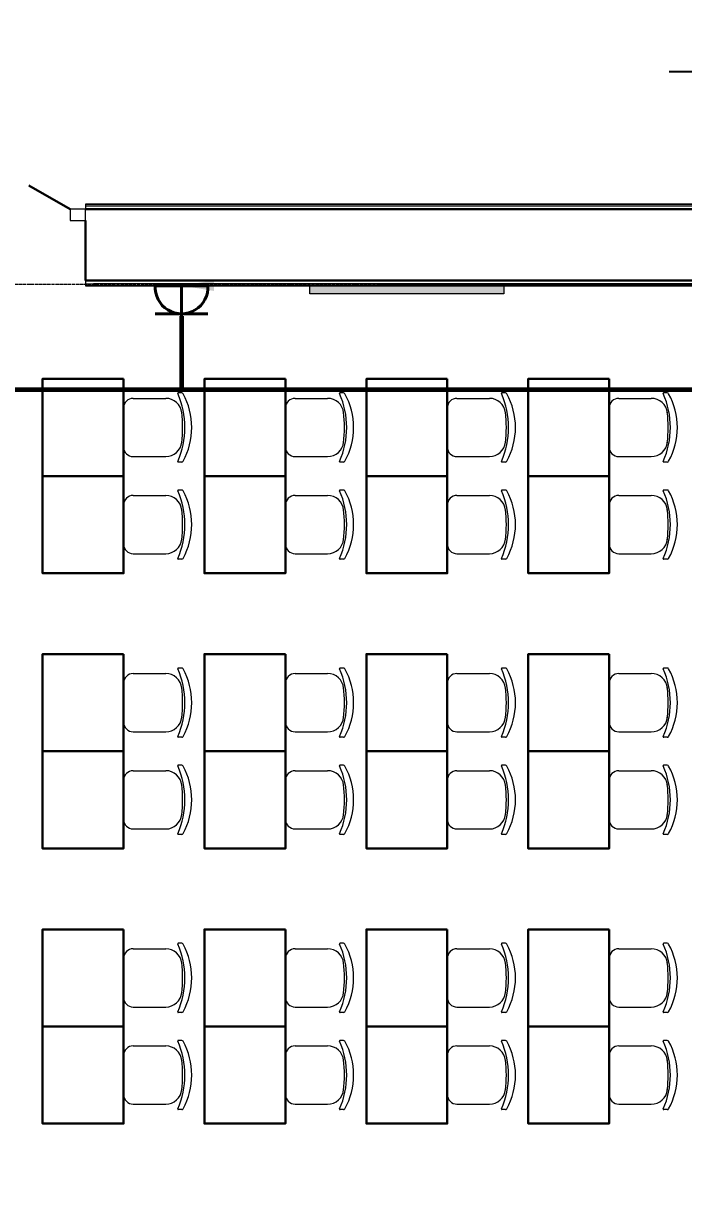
# Model space of a CAD drawing. Header units: millimetres. Extents: x -32 to 417638015, y -35 to 175284279.
# Drawn here: x 417158239 to 417162319, y 175234414 to 175241607 of the extents above; entities that cross this region are included whole.
import ezdxf
from ezdxf import colors
from ezdxf.entities.mleader import LeaderData, LeaderLine
from ezdxf.math import Vec2, Vec3

# ---------------------------------------------------------------- set-up
doc = ezdxf.new("R2010")
doc.units = ezdxf.units.MM
doc.linetypes.add('ADSK_Линия сетки', pattern=[25, 20, -2.5, 0, -2.5])
for name, color, linetype, lineweight in [('_ЭМ_гофра', 5, 'Continuous', 60), ('_ЭМ_ТХобщее_слой', 7, 'Continuous', 30), ('Двери', 7, 'Continuous', 9), ('Оси', 253, 'Continuous', 9), ('Стены несущие', 7, 'Continuous', 30), ('Стены отделка', 7, 'Continuous', 30), ('Стены штриховка', 7, 'Continuous', 9), ('ТХ', 5, 'Continuous', 0), ('ШТРИХОВКА', 252, 'Continuous', 15), ('ЭМ', 5, 'Continuous', 40)]:
    doc.layers.add(name, color=color, linetype=linetype, lineweight=lineweight)
doc.layers.add('_ЭМ_Надписи', color=7, linetype='Continuous')
doc.layers.add('ЭОМ_Лотки рабочие', color=5, linetype='Continuous')
doc.styles.add('ЭОМ', font='isocpeur.ttf', dxfattribs={"width": 0.85, "height": 250})

# ---------------------------------------------------------------- blocks, each defined once
blk = doc.blocks.new('Стул ученич штабелир №5-7')
at = {"color": 0, "linetype": 'ByBlock', "lineweight": -2}
for p, q in [((-120.064222017827, -6.874120663269423e-05), (120.064222017827, 6.874120663269423e-05)), ((-120.0642220180016, -6.874130849610083e-05), (120.0642220177106, 6.874110476928763e-05)), ((-179.935777982173, -59.99993125879337), (-179.935777982173, -260.3112319844695)), ((-179.9357779823476, -59.99993125888795), (-179.9357779823476, -260.3112319845714)), ((180.064222017827, -59.99993125879337), (180.064222017827, -260.3112319844695)), ((180.0642220177106, -59.99993125888795), (180.0642220177106, -260.3112319845714)), ((-213.4357779821148, -359.0004116515302), (-213.4357779821148, -337.3406056039639)), ((-213.4357779822894, -359.0004116516247), (-213.4357779822894, -337.3406056040585)), ((213.564222017827, -359.0004116515302), (213.564222017827, -337.3406056039639)), ((213.5642220176524, -359.0004116516247), (213.5642220176524, -337.3406056040585))]:
    blk.add_line(p, q, dxfattribs=at)
for centre, radius, start, end in [((-119.9357779822312, -59.99993125879337), 60.00000000000227, 90, 180), ((-119.9357779823476, -59.99993125885157), 59.99999999995964, 90, 180), ((120.0642220178852, -59.99993125879337), 60.00000000000227, 0, 90), ((120.0642220177106, -59.99993125885157), 59.99999999995964, 0, 90), ((-79.93577798217302, -260.3112319844549), 100.0000000000176, 180, 264.2584419996841), ((-79.93577798234764, -260.3112319845568), 100.0000000000176, 180, 264.2584419996841), ((80.06422201782698, -260.3112319844549), 100.0000000000176, 275.7415580003159, 0), ((80.06422201765236, -260.3112319845568), 100.0000000000176, 275.7415580003159, 0), ((-210.435777982173, -337.3406056039494), 2.999999999983853, 63.89783268162118, 180), ((-210.4357779823476, -337.340605604044), 2.999999999983853, 63.89783268162118, 180), ((-203.435777982173, -359.0004116515447), 9.999999999989248, 180, 238.068250632605), ((-203.4357779823476, -359.0004116516466), 9.999999999989248, 180, 238.068250632605), ((0.06422201782697812, 142.3201924452005), 520.8201237039044, 246.3195110063149, 293.6804889936851), ((0.06422201765235513, 142.3201924450987), 520.8201237039044, 246.3195110063149, 293.6804889936851), ((0.06422201782697812, 435.5341415462426), 800.3966485555333, 263.2469772545854, 276.7530227454146), ((0.06422201765235513, 435.5341415461407), 800.3966485555333, 263.2469772545854, 276.7530227454146), ((203.564222017827, -359.0004116515447), 9.999999999989248, 301.931749367395, 0), ((203.5642220176524, -359.0004116516466), 9.999999999989248, 301.931749367395, 0), ((210.564222017827, -337.3406056039494), 2.999999999983853, 0, 116.1021673183788), ((210.5642220176524, -337.340605604044), 2.999999999983853, 0, 116.1021673183788), ((0.06422201782697812, 9.04909030158342), 430.5490215606072, 240.9916647866204, 299.0083352133797), ((0.06422201765235513, 9.049090301488832), 430.5490215606072, 240.9916647866204, 299.0083352133797)]:
    blk.add_arc(centre, radius, start, end, dxfattribs=at)
blk = doc.blocks.new('ТХ 3 этаж')
at = {"lineweight": 0}
h = blk.add_hatch(color=8, dxfattribs=at)
h.dxf.hatch_style = 1
h.paths.add_polyline_path([(36827.7379301241, 8326.59776677069), (36827.7379301241, 8276.59776677069), (35627.7379301241, 8276.59776677069), (35627.7379301241, 8326.59776677069)])
at = {"color": 8, "lineweight": 0}
blk.add_lwpolyline([(36827.7379301241, 8326.59776677069), (36827.7379301241, 8276.59776677069), (35627.7379301241, 8276.59776677069), (35627.7379301241, 8326.59776677069), (36827.7379301241, 8326.59776677069)], dxfattribs=at)
at = {"color": 8}
for points in [[(34477.73793012369, 7750.591227745579), (34477.73793012369, 7150.591227745579), (33977.73793012358, 7150.591227745579), (33977.73793012358, 7750.591227745579)], [(35477.73793012369, 7750.591227745579), (35477.73793012369, 7150.591227745579), (34977.73793012358, 7150.591227745579), (34977.73793012358, 7750.591227745579)], [(36477.73793012416, 7750.591227745579), (36477.73793012416, 7150.591227745579), (35977.73793012404, 7150.591227745579), (35977.73793012404, 7750.591227745579)], [(37477.73793012416, 7750.591227745579), (37477.73793012416, 7150.591227745579), (36977.73793012404, 7150.591227745579), (36977.73793012404, 7750.591227745579)], [(34477.73793012369, 7150.591227745113), (34477.73793012369, 6550.591227745113), (33977.73793012358, 6550.591227745113), (33977.73793012358, 7150.591227745113)], [(35477.73793012369, 7150.591227745113), (35477.73793012369, 6550.591227745113), (34977.73793012358, 6550.591227745113), (34977.73793012358, 7150.591227745113)], [(36477.73793012416, 7150.591227745113), (36477.73793012416, 6550.591227745113), (35977.73793012404, 6550.591227745113), (35977.73793012404, 7150.591227745113)], [(37477.73793012416, 7150.591227745113), (37477.73793012416, 6550.591227745113), (36977.73793012404, 6550.591227745113), (36977.73793012404, 7150.591227745113)], [(34477.73793012369, 6050.591227745113), (34477.73793012369, 5450.591227745113), (33977.73793012358, 5450.591227745113), (33977.73793012358, 6050.591227745113)], [(35477.73793012369, 6050.591227745113), (35477.73793012369, 5450.591227745113), (34977.73793012358, 5450.591227745113), (34977.73793012358, 6050.591227745113)], [(36477.73793012416, 6050.591227745113), (36477.73793012416, 5450.591227745113), (35977.73793012404, 5450.591227745113), (35977.73793012404, 6050.591227745113)], [(37477.73793012416, 6050.591227745113), (37477.73793012416, 5450.591227745113), (36977.73793012404, 5450.591227745113), (36977.73793012404, 6050.591227745113)], [(34477.73793012369, 5450.591227744648), (34477.73793012369, 4850.591227744648), (33977.73793012358, 4850.591227744648), (33977.73793012358, 5450.591227744648)], [(35477.73793012369, 5450.591227744648), (35477.73793012369, 4850.591227744648), (34977.73793012358, 4850.591227744648), (34977.73793012358, 5450.591227744648)], [(36477.73793012416, 5450.591227744648), (36477.73793012416, 4850.591227744648), (35977.73793012404, 4850.591227744648), (35977.73793012404, 5450.591227744648)], [(37477.73793012416, 5450.591227744648), (37477.73793012416, 4850.591227744648), (36977.73793012404, 4850.591227744648), (36977.73793012404, 5450.591227744648)], [(34477.73793012369, 4350.591227744648), (34477.73793012369, 3750.591227744648), (33977.73793012358, 3750.591227744648), (33977.73793012358, 4350.591227744648)], [(35477.73793012369, 4350.591227744648), (35477.73793012369, 3750.591227744648), (34977.73793012358, 3750.591227744648), (34977.73793012358, 4350.591227744648)], [(36477.73793012416, 4350.591227744648), (36477.73793012416, 3750.591227744648), (35977.73793012404, 3750.591227744648), (35977.73793012404, 4350.591227744648)], [(37477.73793012416, 4350.591227744648), (37477.73793012416, 3750.591227744648), (36977.73793012404, 3750.591227744648), (36977.73793012404, 4350.591227744648)], [(34477.73793012369, 3750.591227744182), (34477.73793012369, 3150.591227744182), (33977.73793012358, 3150.591227744182), (33977.73793012358, 3750.591227744182)], [(35477.73793012369, 3750.591227744182), (35477.73793012369, 3150.591227744182), (34977.73793012358, 3150.591227744182), (34977.73793012358, 3750.591227744182)], [(36477.73793012416, 3750.591227744182), (36477.73793012416, 3150.591227744182), (35977.73793012404, 3150.591227744182), (35977.73793012404, 3750.591227744182)], [(37477.73793012416, 3750.591227744182), (37477.73793012416, 3150.591227744182), (36977.73793012404, 3150.591227744182), (36977.73793012404, 3750.591227744182)]]:
    blk.add_lwpolyline(points, close=True, dxfattribs=at)
at = {"layer": 'ТХ', "color": 8, "lineweight": 0, "rotation": 90}
for p in [(34477.73793012369, 7450.591227746045), (35477.73793012369, 7450.591227746045), (36477.73793012369, 7450.591227746045), (37477.73793012416, 7450.591227746045), (34477.73793012369, 6850.591227745113), (35477.73793012369, 6850.591227745113), (36477.73793012369, 6850.591227745113), (37477.73793012416, 6850.591227745113), (34477.73793012369, 5750.591227745113), (35477.73793012369, 5750.591227745113), (36477.73793012369, 5750.591227745113), (37477.73793012416, 5750.591227745113), (34477.73793012369, 5150.591227744648), (35477.73793012369, 5150.591227744648), (36477.73793012369, 5150.591227744648), (37477.73793012416, 5150.591227744648), (34477.73793012369, 4050.591227744648), (35477.73793012369, 4050.591227744648), (36477.73793012369, 4050.591227744648), (37477.73793012416, 4050.591227744648), (34477.73793012369, 3450.591227744182), (35477.73793012369, 3450.591227744182), (36477.73793012369, 3450.591227744182), (37477.73793012416, 3450.591227744182)]:
    blk.add_blockref('Стул ученич штабелир №5-7', p, dxfattribs=at)
blk = doc.blocks.new('План 3 этажа')
at = {"layer": 'Двери', "color": 8, "lineweight": 30}
blk.add_line((27136.34267625346, 8917.139945119467), (26880.86518213705, 9064.639945119467), dxfattribs=at)
at = {"layer": 'Двери', "color": 8}
for p, q in [((27136.34267625346, 8917.139945119467), (27136.34267625346, 8847.13994511947)), ((27231.34267625346, 8917.139945119467), (27136.34267625346, 8917.139945119467)), ((27136.34267625346, 8847.13994511947), (27231.34267625346, 8847.13994511947)), ((27231.34267625346, 8847.13994511947), (27231.34267625346, 8917.139945119467))]:
    blk.add_line(p, q, dxfattribs=at)
at = {"layer": 'Оси', "color": 8, "linetype": 'ADSK_Линия сетки'}
blk.add_line((-10051.7742391639, 8453.901810291998), (56512.195554265, 8453.90181029178), dxfattribs=at)
at = {"layer": 'Стены несущие', "color": 8}
for p, q in [((27231.34267625347, 8917.139945119467), (34251.34267625347, 8917.139945119448)), ((27231.34267625347, 8847.13994511947), (27231.34267625347, 8477.139945119467)), ((34251.34267625347, 8477.139945119445), (27231.34267625347, 8477.139945119467))]:
    blk.add_line(p, q, dxfattribs=at)
at = {"layer": 'Стены отделка', "color": 8, "lineweight": 9}
for p, q in [((27231.34267625347, 8949.13994511947), (27231.34267625347, 8917.139945119467)), ((34301.34267625347, 8949.139945119445), (27231.34267625347, 8949.13994511947)), ((27231.34267625347, 8477.139945119467), (27231.34267625347, 8445.139945119467)), ((27231.34267625347, 8445.139945119467), (32415.34267625347, 8445.139945119452)), ((33437.34267625347, 8457.139945119448), (27281.34267625347, 8457.139945119467))]:
    blk.add_line(p, q, dxfattribs=at)
at = {"layer": 'Стены штриховка', "color": 8}
for p, q in [((34301.34267625347, 8947.139945119445), (27231.34267625347, 8947.139945119467)), ((34251.34267625347, 8937.139945119445), (27231.34267625347, 8937.13994511947)), ((27231.34267625347, 8457.139945119467), (27281.34267625347, 8457.139945119467)), ((27231.34267625347, 8447.13994511947), (32417.34267625347, 8447.139945119452))]:
    blk.add_line(p, q, dxfattribs=at)
at = {"layer": 'ЭОМ_Лотки рабочие'}
blk.add_blockref('ТХ 3 этаж', (-7010.895253870607, 118.5421783487909), dxfattribs=at)
blk = doc.blocks.new('_ЭМ_ТХ2_3 этаж_нов')
at = {"lineweight": 0}
h = blk.add_hatch(color=8, dxfattribs=at)
h.dxf.hatch_style = 1
h.paths.add_polyline_path([(35809.9346469618, 8291.23813482748), (35809.9346469618, 8241.23813482748), (34609.9346469618, 8241.23813482748), (34609.9346469618, 8291.23813482748)])
at = {"color": 8, "lineweight": 0}
blk.add_lwpolyline([(35809.9346469618, 8291.23813482748), (35809.9346469618, 8241.23813482748), (34609.9346469618, 8241.23813482748), (34609.9346469618, 8291.23813482748), (35809.9346469618, 8291.23813482748)], dxfattribs=at)
at = {"color": 8}
for points in [[(33459.9346469614, 7715.231595802368), (33459.9346469614, 7115.231595802368), (32959.93464696129, 7115.231595802368), (32959.93464696129, 7715.231595802368)], [(34459.9346469614, 7715.231595802368), (34459.9346469614, 7115.231595802368), (33959.93464696129, 7115.231595802368), (33959.93464696129, 7715.231595802368)], [(35459.93464696186, 7715.231595802368), (35459.93464696186, 7115.231595802368), (34959.93464696176, 7115.231595802368), (34959.93464696176, 7715.231595802368)], [(36459.93464696186, 7715.231595802368), (36459.93464696186, 7115.231595802368), (35959.93464696176, 7115.231595802368), (35959.93464696176, 7715.231595802368)], [(33459.9346469614, 7115.231595801903), (33459.9346469614, 6515.231595801903), (32959.93464696129, 6515.231595801903), (32959.93464696129, 7115.231595801903)], [(34459.9346469614, 7115.231595801903), (34459.9346469614, 6515.231595801903), (33959.93464696129, 6515.231595801903), (33959.93464696129, 7115.231595801903)], [(35459.93464696186, 7115.231595801903), (35459.93464696186, 6515.231595801903), (34959.93464696176, 6515.231595801903), (34959.93464696176, 7115.231595801903)], [(36459.93464696186, 7115.231595801903), (36459.93464696186, 6515.231595801903), (35959.93464696176, 6515.231595801903), (35959.93464696176, 7115.231595801903)], [(33459.9346469614, 6015.231595801903), (33459.9346469614, 5415.231595801903), (32959.93464696129, 5415.231595801903), (32959.93464696129, 6015.231595801903)], [(34459.9346469614, 6015.231595801903), (34459.9346469614, 5415.231595801903), (33959.93464696129, 5415.231595801903), (33959.93464696129, 6015.231595801903)], [(35459.93464696186, 6015.231595801903), (35459.93464696186, 5415.231595801903), (34959.93464696176, 5415.231595801903), (34959.93464696176, 6015.231595801903)], [(36459.93464696186, 6015.231595801903), (36459.93464696186, 5415.231595801903), (35959.93464696176, 5415.231595801903), (35959.93464696176, 6015.231595801903)], [(33459.9346469614, 5415.231595801437), (33459.9346469614, 4815.231595801437), (32959.93464696129, 4815.231595801437), (32959.93464696129, 5415.231595801437)], [(34459.9346469614, 5415.231595801437), (34459.9346469614, 4815.231595801437), (33959.93464696129, 4815.231595801437), (33959.93464696129, 5415.231595801437)], [(35459.93464696186, 5415.231595801437), (35459.93464696186, 4815.231595801437), (34959.93464696176, 4815.231595801437), (34959.93464696176, 5415.231595801437)], [(36459.93464696186, 5415.231595801437), (36459.93464696186, 4815.231595801437), (35959.93464696176, 4815.231595801437), (35959.93464696176, 5415.231595801437)], [(33459.9346469614, 4315.231595801437), (33459.9346469614, 3715.231595801437), (32959.93464696129, 3715.231595801437), (32959.93464696129, 4315.231595801437)], [(34459.9346469614, 4315.231595801437), (34459.9346469614, 3715.231595801437), (33959.93464696129, 3715.231595801437), (33959.93464696129, 4315.231595801437)], [(35459.93464696186, 4315.231595801437), (35459.93464696186, 3715.231595801437), (34959.93464696176, 3715.231595801437), (34959.93464696176, 4315.231595801437)], [(36459.93464696186, 4315.231595801437), (36459.93464696186, 3715.231595801437), (35959.93464696176, 3715.231595801437), (35959.93464696176, 4315.231595801437)], [(33459.9346469614, 3715.231595800971), (33459.9346469614, 3115.231595800971), (32959.93464696129, 3115.231595800971), (32959.93464696129, 3715.231595800971)], [(34459.9346469614, 3715.231595800971), (34459.9346469614, 3115.231595800971), (33959.93464696129, 3115.231595800971), (33959.93464696129, 3715.231595800971)], [(35459.93464696186, 3715.231595800971), (35459.93464696186, 3115.231595800971), (34959.93464696176, 3115.231595800971), (34959.93464696176, 3715.231595800971)], [(36459.93464696186, 3715.231595800971), (36459.93464696186, 3115.231595800971), (35959.93464696176, 3115.231595800971), (35959.93464696176, 3715.231595800971)]]:
    blk.add_lwpolyline(points, close=True, dxfattribs=at)
at = {"layer": 'ТХ', "color": 8, "lineweight": 0, "rotation": 90}
for p in [(33459.9346469614, 7415.231595802834), (34459.9346469614, 7415.231595802834), (35459.9346469614, 7415.231595802834), (36459.93464696186, 7415.231595802834), (33459.9346469614, 6815.231595801903), (34459.9346469614, 6815.231595801903), (35459.9346469614, 6815.231595801903), (36459.93464696186, 6815.231595801903), (33459.9346469614, 5715.231595801903), (34459.9346469614, 5715.231595801903), (35459.9346469614, 5715.231595801903), (36459.93464696186, 5715.231595801903), (33459.9346469614, 5115.231595801437), (34459.9346469614, 5115.231595801437), (35459.9346469614, 5115.231595801437), (36459.93464696186, 5115.231595801437), (33459.9346469614, 4015.231595801437), (34459.9346469614, 4015.231595801437), (35459.9346469614, 4015.231595801437), (36459.93464696186, 4015.231595801437), (33459.9346469614, 3415.231595800971), (34459.9346469614, 3415.231595800971), (35459.9346469614, 3415.231595800971), (36459.93464696186, 3415.231595800971)]:
    blk.add_blockref('Стул ученич штабелир №5-7', p, dxfattribs=at)
blk = doc.blocks.new('1м розетка IP20')
at = {"layer": 'ЭМ', "color": 5}
for p, q in [((-10.46755168188247, 162.7321568910265), (-10.46755168192612, -162.7321568912412)), ((163.0684657593665, 162.7321568816078), (163.0684657593374, -162.7321569010965)), ((-10.46755168189702, -1.091393642127514e-10), (315.4856732268672, -3.637978807091713e-11))]:
    blk.add_line(p, q, dxfattribs=at)
blk.add_arc((0, 0), 163.0684657580474, 266.3195877734414, 93.6804122265587, dxfattribs=at)

msp = doc.modelspace()

# ---------------------------------------------------------------- linework, layer by layer
at = {"layer": '_ЭМ_гофра', "linetype": 'ByBlock'}
for points in [[(417163489.7259248, 175239985.8030959), (417163489.7259248, 175239342.3608804), (417156502.3344749, 175239342.3608804), (417156502.3344749, 175235112.9321193), (417155946.4266139, 175234726.2783365)], [(417159216.8011039, 175239798.3030959), (417159216.8011039, 175239342.3608804)]]:
    msp.add_lwpolyline(points, dxfattribs=at)

# ---------------------------------------------------------------- block references
at = {"layer": '_ЭМ_ТХобщее_слой', "lineweight": 50}
msp.add_blockref('_ЭМ_ТХ2_3 этаж_нов', (417125398.491967, 175231694.5649611), dxfattribs=at)
at = {"layer": 'ШТРИХОВКА'}
msp.add_blockref('План 3 этажа', (417131391.5839376, 175231540.6631508), dxfattribs=at)
at = {"layer": 'ЭМ', "rotation": 270}
msp.add_blockref('1м розетка IP20', (417159216.8011039, 175239975.3355443), dxfattribs=at)

# ---------------------------------------------------------------- leaders
at = {"layer": '_ЭМ_Надписи', "color": 7, "ltscale": 5}
ml = msp.add_multileader_mtext('Standard', dxfattribs=at)
ml.set_content('{\\fGOST Common|b0|i0|c204|p34;\\W0.9;\\C256;3ЩРС-2\\fISOCPEUR|b0|i0|c204|p34;\\W0.85; Гр.7 Резерв\\P\\fGOST Common|b0|i0|c0|p34;\\W0.9;h=\\fGOST Common|b0|i0|c204|p34;1\\fGOST Common|b0|i0|c0|p34;.\\fGOST Common|b0|i0|c204|p34;8м}', color=1, style='ЭОМ')
ml.set_leader_properties()
ml.build(insert=Vec2(0, 0))
ml.multileader.update_dxf_attribs({"text_left_attachment_type": 6, "text_right_attachment_type": 6, "dogleg_length": 0, "arrow_head_size": 200})
ctx = ml.context
ctx.base_point, ctx.char_height, ctx.arrow_head_size, ctx.landing_gap_size, ctx.plane_origin = Vec3(417164526.0010926, 175241305.7510279), 250, 200, 0, Vec3(417136190.8527613, 175255912.6090008)
ctx.left_attachment, ctx.right_attachment = 6, 6
notes = []
notes.append((ctx, [(0, (1, 1, 0), (417164526.0010926, 175241305.7510279), (1, 0), 0, [(0, [(417159216.8011039, 175239985.8030959), (417163493.1901737, 175239994.5649602)], 0, [])])]))
ctx.mtext.insert, ctx.mtext.width, ctx.mtext.defined_height, ctx.mtext.flow_direction = Vec3(417164526.0010926, 175241605.7510279), 2273.287500041229, 545.6159617257083, 5
ml = msp.add_multileader_mtext('Standard', dxfattribs=at)
ml.set_content('{\\fGOST Common|b0|i0|c204|p34;\\W0.9;\\C256;3ЩРС-2\\fISOCPEUR|b0|i0|c204|p34;\\W0.85; Гр.6\\Ph=2.0м\\P\\W1;\\C0;Итер. у-во}', color=1, style='ЭОМ')
ml.set_leader_properties()
ml.build(insert=Vec2(0, 0))
ml.multileader.update_dxf_attribs({"text_left_attachment_type": 6, "text_right_attachment_type": 6, "dogleg_length": 0, "arrow_head_size": 200})
ctx = ml.context
ctx.base_point, ctx.char_height, ctx.arrow_head_size, ctx.landing_gap_size, ctx.plane_origin = Vec3(417160322.0577667, 175231316.2228362), 250, 200, 0, Vec3(417153783.6658435, 175244325.8912597)
ctx.left_attachment, ctx.right_attachment = 6, 6
notes.append((ctx, [(1, (1, 1, 0), (417161973.3077667, 175231316.2228362), (-1, 0), 0, [(0, [(417164968.9266139, 175237109.5998716)], 0, [])])]))
ctx.mtext.insert, ctx.mtext.width, ctx.mtext.defined_height, ctx.mtext.flow_direction = Vec3(417160322.0577667, 175231641.2228362), 2879.262652535923, 1412.549695420081, 5
for ctx, leaders in notes:
    for number, flags, end, landing, length, lines in leaders:
        leader = LeaderData()
        leader.index, (leader.has_last_leader_line, leader.has_dogleg_vector, leader.attachment_direction) = number, flags
        leader.last_leader_point, leader.dogleg_vector, leader.dogleg_length = Vec3(end), Vec3(landing), length
        for number, points, colour, breaks in lines:
            line = LeaderLine()
            line.index, line.vertices, line.color, line.breaks = number, Vec3.list(points), colors.encode_raw_color(colour), breaks
            leader.lines.append(line)
        ctx.leaders.append(leader)

doc.saveas('drawing.dxf')
